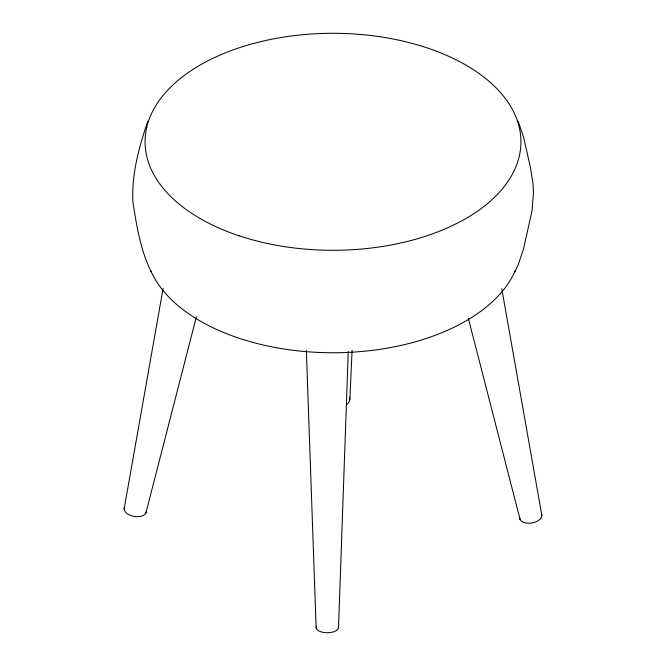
<?xml version="1.0" encoding="UTF-8"?>
<svg xmlns="http://www.w3.org/2000/svg" width="666" height="666" viewBox="0 0 666 666"><rect width="100%" height="100%" fill="white"/><g stroke="black" fill="none" stroke-linecap="round" stroke-linejoin="round"><path stroke-width="1" d="M338.511 627.597L348.26 351.457M349.866 399.2L352.073 350.449M124.151 508.849L163.128 288.328M145.879 513.028L196.353 316.899M147.827 121.212C139.003 147.019 131.477 174.359 132.9 201.873C136.622 225.816 140.501 250.491 151.473 272.336M514.527 272.336L518.173 264.843L523.559 248.834L532.042 210.664L533.458 193.023L533.1 184.182L530.278 166.7L523.559 137.221L518.173 121.212M468.356 318.423L520.121 519.58M501.781 288.761L541.849 515.401M306.352 350.416L316.134 627.597M515.392 270.388A187.929 108.5 0 0 1 333 352.755A187.929 108.5 0 0 1 150.608 270.388M146.262 511.405A11.172 6.385 9.8 0 1 133.758 516.35A11.172 6.385 9.8 0 1 124.517 507.217M541.483 513.769A11.172 6.385 -9.8 0 1 532.242 522.902A11.172 6.385 -9.8 0 1 519.738 517.957M338.12 626.281A11.172 5.112 0 0 1 327.322 632.708A11.172 5.112 0 0 1 316.533 626.281M349.467 397.219A11.172 7.667 0 0 1 346.586 404.62M239.036 235.764A187.929 108.5 0 0 0 520.929 141.8A187.929 108.5 0 0 0 239.036 47.835A187.929 108.5 0 0 0 239.036 235.764"/></g></svg>
